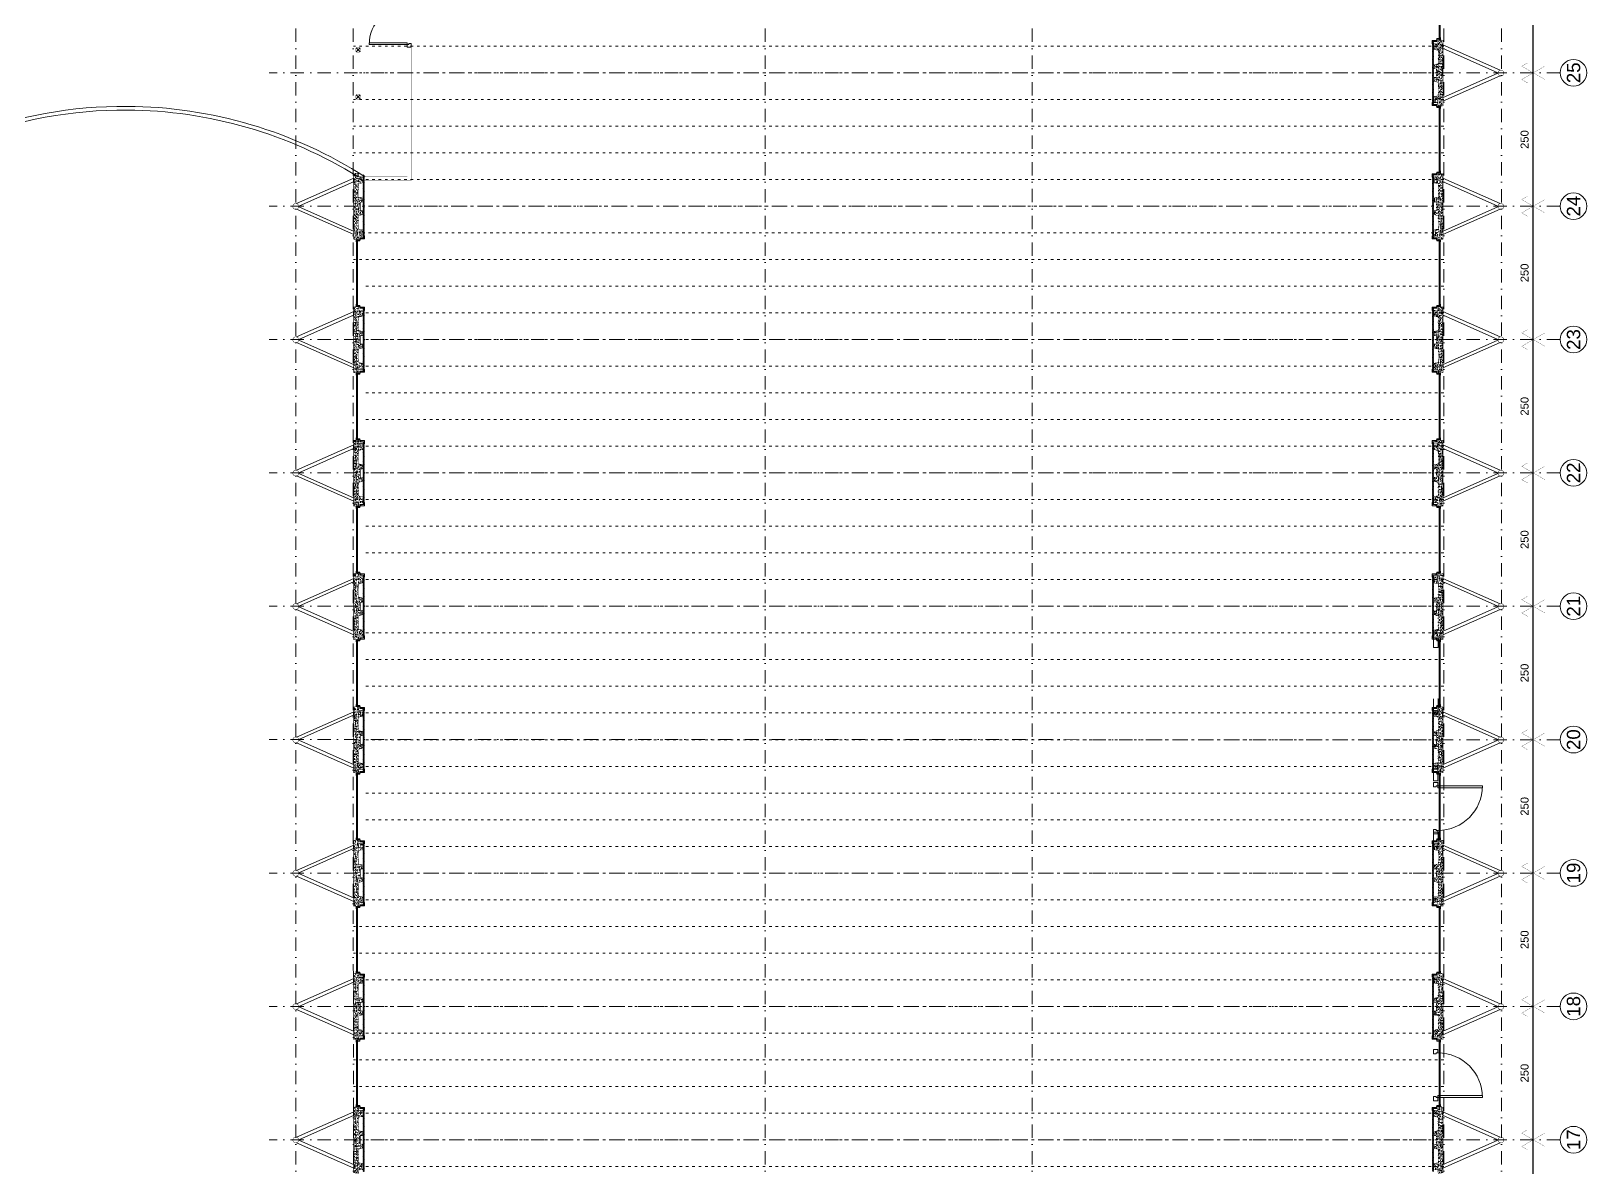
# Model space of a CAD drawing. Header units: millimetres. Extents: x 0 to 111176, y 95213 to 141729.
# Drawn here: x 55372 to 58288, y 128183 to 130314 of the extents above; entities that cross this region are included whole.
import ezdxf
from ezdxf.enums import TextEntityAlignment as Align

# ---------------------------------------------------------------- set-up
doc = ezdxf.new("R2010")
doc.units = ezdxf.units.MM
for name, pattern in [('ACAD_ISO03W100', [30, 12, -18]), ('CONTINU', [0]), ('TIRETPT2', [0.5, 0.25, -0.125, 0, -0.125])]:
    doc.linetypes.add(name, pattern=pattern)
doc.layers.get('Defpoints').update_dxf_attribs({"lineweight": 9})
doc.layers.add('CDP', color=7, linetype='Continuous', lineweight=9, true_color=0x364259)
doc.layers.add('STR_BOLLARD', color=7, linetype='Continuous', lineweight=9, true_color=0x1c1c1c)
for name, color, linetype, lineweight in [('MEN_Ext', 115, 'Continuous', 9), ('MEN_Ext_Murs-rideaux', 113, 'Continuous', 9), ('MEN_Int_PCF', 177, 'Continuous', 9), ('STR_BOLLARD_Axes', 252, 'Continuous', 9), ('STR_BOLLARD_projeté', 251, 'Continuous', 9)]:
    doc.layers.add(name, color=color, linetype=linetype, lineweight=lineweight)
doc.styles.add('Arial-15', font='arial.ttf', dxfattribs={"height": 15})
doc.styles.add('Arial-20', font='arial.ttf', dxfattribs={"height": 20})
doc.dimstyles.new('Cote-15', dxfattribs={"dimtxt": 15, "dimasz": 15, "dimexe": 1.25, "dimexo": 0.625, "dimgap": 7.5, "dimtad": 1, "dimdec": 0, "dimrnd": 0.025, "dimtxsty": 'Arial-15', "dimblk": 'ARCHTICK', "dimcen": 2.5, "dimse1": 1, "dimse2": 1, "dimazin": 0, "dimtfac": 1, "dimtmove": 1, "dimatfit": 3, "dimfxl": 1, "dimarcsym": 0})

# ---------------------------------------------------------------- blocks, each defined once
blk = doc.blocks.new('PO14A')
blk.add_lwpolyline([(-9.999999995525855, -78.43703521069969), (-9.99999999555996, -6.999999993421824), (-1.499999996087809, -6.999999993916362), (-1.499999995550638, 0), (-8.49999999555564, 3.922195901395753e-10), (-8.49999999555564, -3.99999999361782), (-6.999999990907213, -3.99999999361782), (-6.999999995832695, -78.49999999804496, -0.4142135623524235), (-78.4999999955545, -6.999999993916362, -0.4142135623524235), (-149.9999999952763, -78.49999999804496), (-150.0000000002018, -3.99999999361782), (-148.4999999955534, -3.99999999361782), (-148.4999999955534, 3.922195901395753e-10), (-155.4999999955584, 0), (-155.4999999950212, -6.999999993916362), (-146.999999995549, -6.999999993421824), (-146.9999999955832, -78.43703521069969)], format="xyb")
blk = doc.blocks.new('Fenetres Ext')
for points in [[(14.09999999846332, 3.400000005214679), (14.09999999846332, 4.400000005214679), (18.09999999846332, 4.400000005214679), (18.09999999846332, 3.400000005214679)], [(14.09999999846332, 1.400000005214679), (139.0999999735504, 1.400000005214679), (139.0999999735504, 3.400000005214679), (14.09999999846332, 3.400000005214679), (14.09999999846332, 1.400000005214679)], [(14.09999999846332, -2.599999994785321), (16.09999999846332, -2.599999994785321), (16.09999999846332, 1.400000005214679), (14.09999999846332, 1.400000005214679)], [(139.0999999735504, 3.400000005214679), (139.0999999735504, 4.400000005214679), (135.0999999735504, 4.400000005214679), (135.0999999735504, 3.400000005214679)], [(139.0999999735504, -2.599999994785321), (137.0999999735504, -2.599999994785321), (137.0999999735504, 1.400000005214679), (139.0999999735504, 1.400000005214679)], [(6.599999998463318, -10.59999999478532), (10.59999999846332, -10.59999999478532), (10.59999999846332, -3.599999994785321), (11.59999999846332, -3.599999994785321), (11.59999999846332, -4.585936534454959), (12.59999999972251, -4.585936534454959), (12.59999999846332, -11.59999999478532), (6.599999998463318, -11.59999999478532)], [(10.59999999846332, -3.599999994785321), (14.09999999846332, -3.599999994785321), (14.09999999846332, -2.599999994785321), (10.59999999846332, -2.599999994785321), (10.59999999846332, -3.599999994785321)], [(142.5999999735504, -3.599999994785321), (139.0999999735504, -3.599999994785321), (139.0999999735504, -2.599999994785321), (142.5999999735504, -2.599999994785321), (142.5999999735504, -3.599999994785321)], [(146.5999999735504, -10.59999999478532), (142.5999999735504, -10.59999999478532), (142.5999999735504, -3.599999994785321), (141.5999999735504, -3.599999994785321), (141.5999999735504, -4.585936534454959), (140.5999999722912, -4.585936534454959), (140.5999999735504, -11.59999999478532), (146.5999999735504, -11.59999999478532)]]:
    blk.add_lwpolyline(points, close=True)
blk.add_lwpolyline([(14.09999999846332, 2.400000005214679), (139.0999999735504, 2.400000005214679)])
blk = doc.blocks.new('panneau+contreventement')
at = {"lineweight": 5}
h = blk.add_hatch(dxfattribs=at)
h.set_pattern_fill('AR-CONC', color=252, scale=0.04, angle=360, style=0)
h.set_pattern_definition([(49.99999999999994, (6.955815479159355e-08, 17.59999999470892), (7.287386759840159, -0.6375634215561317), [0.7619999999999998, -8.381999999999998]), (354.9999999999999, (6.955815479159355e-08, 17.59999999470892), (-1.409736856998765, 7.642273809561408), [0.6096, -6.7056233668]), (100.4514446999998, (0.6072803495580956, 17.54686985470835), (5.877649883614139, 7.004710076487798), [0.6476003520000001, -7.123609784]), (46.18419999999995, (6.955815479159355e-08, 19.63199999470817), (10.8431616356852, -1.681693117309098), [1.143, -12.573]), (96.63555760999995, (0.9035960695582617, 19.49185999470865), (9.49616536206013, 9.89704498390885), [0.9714009256, -10.6854243264]), (351.18415117, (6.955815479159355e-08, 19.63199999470817), (9.496165362599092, 9.897044983421296), [0.9143986827999999, -10.0583892768]), (20.99999999999999, (1.016000069557776, 19.12399999471018), (6.064575650765295, -4.090607927483512), [0.7619999999999999, -8.382]), (326, (1.016000069557776, 19.12399999471018), (2.472081133905891, 7.367518644892768), [0.6096, -6.7056]), (71.45144499999996, (1.521381373558143, 18.78311599870722), (8.53665677114865, 3.2769107554362), [0.647600352, -7.123597503999998]), (37.49999999999993, (6.955815479159355e-08, 17.59999999470892), (0.1235441300236765, 3.382201554926124), [0, -6.624319999999999, 0, -6.8072, 0, -6.731]), (7.499999999999964, (6.955815479159355e-08, 17.59999999470892), (2.672786500412234, 4.007222992724778), [0, -3.88112, 0, -6.47192, 0, -2.5654]), (327.4999999999998, (-2.265679930442275, 17.59999999470892), (5.423623806674856, -0.2291497597069439), [0, -2.54, 0, -7.9248, 0, -10.5156]), (317.4999999999999, (-3.281679930441896, 17.59999999470892), (5.925167255440723, 1.017059641333315), [0, -3.302, 0, -5.26288, 0, -7.4676])])
h.paths.add_polyline_path([(8.000000000007276, 16.62599197128293), (8.000000000007276, 12.62599197128293), (-8, 12.62599197128293), (-8, 16.62599197128293), (-15.27348650529757, 16.62599197128293), (-17.5, 9), (-42.54545454565005, 9), (-44.5, 17.59999999831052), (-55.5, 17.59999999831052), (-55.5, 10), (-62.5, 9), (-61.5, 0), (61.5, 0), (62.5, 9), (55.5, 10), (55.5, 17.59999999831052), (44.5, 17.59999999831052), (42.5, 9), (17.50000000000728, 9), (15.72651349470971, 16.62599197128293)])
at = {"layer": 'CDP'}
h = blk.add_hatch(dxfattribs=at)
h.set_pattern_fill('ANSI31', color=256, scale=5)
h.set_pattern_definition([(45, (0, 0), (-0.4419417382415922, 0.4419417382415922), [])])
h.paths.add_polyline_path([(-59, 17.59999999831052), (-59, 19.3999999983098), (58.99999999767169, 19.3999999983098), (58.99999999767169, 17.59999999831052)])
at = {"linetype": 'Continuous', "lineweight": 5, "const_width": 0.8799999952316284}
blk.add_lwpolyline([(8.000000000007276, 16.62599197128293), (8.000000000007276, 12.62599197128293), (-8, 12.62599197128293), (-8, 16.62599197128293), (-15.27348650529757, 16.62599197128293), (-17.5, 9), (-42.54545454565005, 9), (-44.5, 17.59999999831052), (-55.5, 17.59999999831052), (-55.5, 10), (-62.5, 9), (-61.5, 0), (61.5, 0), (62.5, 9), (55.5, 10), (55.5, 17.59999999831052), (44.5, 17.59999999831052), (42.5, 9), (17.50000000000728, 9), (15.72651349470971, 16.62599197128293)], close=True, dxfattribs=at)
for points in [[(-5.29915068641867, -107.0272467950708), (-52.79727948180198, 0.03446815508141299)], [(-0.5113040249361802, -103.0238181007117), (-46.75775930929467, 1.216600178464432)], [(0.5113040249361802, -103.0238181007117), (46.75775930929467, 1.216600178464432)], [(5.29915068641867, -107.0272467950708), (52.79727948180198, 0.03446815508141299)], [(52.79745963354026, 0), (46.20254036645974, 0)]]:
    blk.add_lwpolyline(points)
at = {"const_width": 0.8}
blk.add_lwpolyline([(4.886542232529791, -105.9757763550551, 128.1178204295244), (4.962955946750299, -106.1295426030811, 0.007805315424875689)], format="xyb", close=True, dxfattribs=at)
at = {"layer": 'CDP', "const_width": 0.2}
blk.add_lwpolyline([(-59, 17.59999999831052), (-59, 19.3999999983098), (58.99999999767169, 19.3999999983098), (58.99999999767169, 17.59999999831052), (-59, 17.59999999831052)], close=True, dxfattribs=at)
blk = doc.blocks.new('Potelet')
at = {"lineweight": 0, "const_width": 0.5}
blk.add_lwpolyline([(-1.600976329688904, 4.736757835458326, 7.011262514145348), (1.19217006630147, 4.855793501891813, 0.1426276648438825)], format="xyb", close=True, dxfattribs=at)
at = {"ltscale": 5}
for points in [[(-3.535533905932737, -3.535533905932737), (3.535533905932738, 3.535533905932738)], [(-3.535533905932738, 3.535533905932738), (3.535533905932737, -3.535533905932737)]]:
    blk.add_lwpolyline(points, dxfattribs=at)
blk = doc.blocks.new('PO7C')
blk.add_lwpolyline([(0.8499999999974079, 7.993833010863), (0.8500000000008185, 0.6999999993420261), (5.343281372915953e-11, 0.6999999993914798), (0, 0), (0.7000000000005002, -3.922195901395753e-11), (0.7000000000005002, 0.3999999993617394), (0.5499999995356575, 0.3999999993617394), (0.5500000000381533, 7.99999999936324, -0.4142135623537333), (7.849999999555166, 0.6999999993630581), (7.849999999575061, 0.3999999993617394), (7.699999999110219, 0.3999999993617394), (7.699999999110219, -3.922195901395753e-11), (8.399999999110719, 0), (8.399999999056718, 0.6999999993914798), (7.849999999555166, 0.6999999993630581)], format="xyb")
blk = doc.blocks.new('Axe-construction')
at = {"const_width": 0.4}
for points in [[(-18.71420953128381, 10.80465391055782), (-12.47613968752262, 21.60930782111564), (12.47613968752262, -21.60930782111564)], [(18.71420953128381, 10.80465391055782), (12.47613968752262, 21.60930782111564), (-12.47613968752262, -21.60930782111564)]]:
    blk.add_lwpolyline(points, dxfattribs=at)
blk = doc.blocks.new('n°-axe')
at = {"layer": 'STR_BOLLARD_Axes', "linetype": 'CONTINU', "ltscale": 60}
blk.add_circle((0, -25), 25, dxfattribs=at)
at = {"layer": 'STR_BOLLARD_Axes', "style": 'Arial-20'}
blk.add_attdef('AXE', text='', height=25, dxfattribs=at).set_placement((0, -25), align=Align.MIDDLE_CENTER)
blk = doc.blocks.new('*D409')
at = {"layer": 'Defpoints', "color": 0, "transparency": 16777216}
for p in [(58187.91734233509, 130486.0798755855), (58187.91860433966, 130486.0798755708), (58187.91568286603, 130236.0798756309)]:
    blk.add_point(p, dxfattribs=at)
at = {"layer": 'STR_BOLLARD_Axes', "color": 0, "lineweight": -2, "transparency": 16777216}
blk.add_line((58187.91442086146, 130236.0798756456), (58187.91734233509, 130486.0798755855), dxfattribs=at)
at = {"layer": 'STR_BOLLARD_Axes', "color": 0, "lineweight": 5, "transparency": 16777216, "insert": (58171.69314818172, 130361.0799651132), "char_height": 15, "attachment_point": 5, "rotation": 89.99933044756288, "style": 'Arial-15'}
blk.add_mtext('250', dxfattribs=at)
blk = doc.blocks.new('_None')
blk = doc.blocks.new('*D410')
at = {"layer": 'Defpoints', "color": 0, "transparency": 16777216}
for p in [(58187.91219895683, 130236.0798756913), (58187.9134609614, 130236.0798756766), (58187.91053948776, 129986.0798757367)]:
    blk.add_point(p, dxfattribs=at)
at = {"layer": 'STR_BOLLARD_Axes', "color": 0, "lineweight": -2, "transparency": 16777216}
blk.add_line((58187.9092774832, 129986.0798757514), (58187.91219895683, 130236.0798756913), dxfattribs=at)
at = {"layer": 'STR_BOLLARD_Axes', "color": 0, "lineweight": 5, "transparency": 16777216, "insert": (58171.68800480344, 130111.079965219), "char_height": 15, "attachment_point": 5, "rotation": 89.99933044756288, "style": 'Arial-15'}
blk.add_mtext('250', dxfattribs=at)
blk = doc.blocks.new('*D411')
at = {"layer": 'Defpoints', "color": 0, "transparency": 16777216}
for p in [(58187.90705557871, 129986.0798757972), (58187.90831758315, 129986.0798757825), (58187.90539610953, 129736.0798758426)]:
    blk.add_point(p, dxfattribs=at)
at = {"layer": 'STR_BOLLARD_Axes', "color": 0, "lineweight": -2, "transparency": 16777216}
blk.add_line((58187.90413410508, 129736.0798758573), (58187.90705557871, 129986.0798757972), dxfattribs=at)
at = {"layer": 'STR_BOLLARD_Axes', "color": 0, "lineweight": 5, "transparency": 16777216, "insert": (58171.68286142517, 129861.0799653248), "char_height": 15, "attachment_point": 5, "rotation": 89.99933044756455, "style": 'Arial-15'}
blk.add_mtext('250', dxfattribs=at)
blk = doc.blocks.new('*D412')
at = {"layer": 'Defpoints', "color": 0, "transparency": 16777216}
for p in [(58187.9019122003, 129736.079875903), (58187.90317420486, 129736.0798758882), (58187.90025273123, 129486.0798759483)]:
    blk.add_point(p, dxfattribs=at)
at = {"layer": 'STR_BOLLARD_Axes', "color": 0, "lineweight": -2, "transparency": 16777216}
blk.add_line((58187.89899072667, 129486.0798759631), (58187.9019122003, 129736.079875903), dxfattribs=at)
at = {"layer": 'STR_BOLLARD_Axes', "color": 0, "lineweight": 5, "transparency": 16777216, "insert": (58171.67771804691, 129611.0799654306), "char_height": 15, "attachment_point": 5, "rotation": 89.99933044756288, "style": 'Arial-15'}
blk.add_mtext('250', dxfattribs=at)
blk = doc.blocks.new('*D413')
at = {"layer": 'Defpoints', "color": 0, "transparency": 16777216}
for p in [(58187.89676882204, 129486.0798760088), (58187.8980308266, 129486.0798759941), (58187.89510935296, 129236.0798760542)]:
    blk.add_point(p, dxfattribs=at)
at = {"layer": 'STR_BOLLARD_Axes', "color": 0, "lineweight": -2, "transparency": 16777216}
blk.add_line((58187.89384734841, 129236.0798760689), (58187.89676882204, 129486.0798760088), dxfattribs=at)
at = {"layer": 'STR_BOLLARD_Axes', "color": 0, "lineweight": 5, "transparency": 16777216, "insert": (58171.67257466865, 129361.0799655365), "char_height": 15, "attachment_point": 5, "rotation": 89.99933044756288, "style": 'Arial-15'}
blk.add_mtext('250', dxfattribs=at)
blk = doc.blocks.new('*D414')
at = {"layer": 'Defpoints', "color": 0, "transparency": 16777216}
for p in [(58187.89162544386, 129236.0798761147), (58187.89288744835, 129236.0798760999), (58187.88996597472, 128986.07987616)]:
    blk.add_point(p, dxfattribs=at)
at = {"layer": 'STR_BOLLARD_Axes', "color": 0, "lineweight": -2, "transparency": 16777216}
blk.add_line((58187.88870397023, 128986.0798761748), (58187.89162544386, 129236.0798761147), dxfattribs=at)
at = {"layer": 'STR_BOLLARD_Axes', "color": 0, "lineweight": 5, "transparency": 16777216, "insert": (58171.66743129041, 129111.0799656422), "char_height": 15, "attachment_point": 5, "rotation": 89.99933044756455, "style": 'Arial-15'}
blk.add_mtext('250', dxfattribs=at)
blk = doc.blocks.new('*D415')
at = {"layer": 'Defpoints', "color": 0, "transparency": 16777216}
for p in [(58187.88648206565, 128986.0798762205), (58187.88774407009, 128986.0798762057), (58187.88482259646, 128736.0798762659)]:
    blk.add_point(p, dxfattribs=at)
at = {"layer": 'STR_BOLLARD_Axes', "color": 0, "lineweight": -2, "transparency": 16777216}
blk.add_line((58187.88356059202, 128736.0798762806), (58187.88648206565, 128986.0798762205), dxfattribs=at)
at = {"layer": 'STR_BOLLARD_Axes', "color": 0, "lineweight": 5, "transparency": 16777216, "insert": (58171.66228791214, 128861.0799657481), "char_height": 15, "attachment_point": 5, "rotation": 89.99933044756455, "style": 'Arial-15'}
blk.add_mtext('250', dxfattribs=at)
blk = doc.blocks.new('*D416')
at = {"layer": 'Defpoints', "color": 0, "transparency": 16777216}
for p in [(58187.88133868739, 128736.0798763263), (58187.88260069182, 128736.0798763116), (58187.8796792182, 128486.0798763717)]:
    blk.add_point(p, dxfattribs=at)
at = {"layer": 'STR_BOLLARD_Axes', "color": 0, "lineweight": -2, "transparency": 16777216}
blk.add_line((58187.87841721376, 128486.0798763864), (58187.88133868739, 128736.0798763263), dxfattribs=at)
at = {"layer": 'STR_BOLLARD_Axes', "color": 0, "lineweight": 5, "transparency": 16777216, "insert": (58171.65714453388, 128611.0799658539), "char_height": 15, "attachment_point": 5, "rotation": 89.99933044756455, "style": 'Arial-15'}
blk.add_mtext('250', dxfattribs=at)
blk = doc.blocks.new('*D417')
at = {"layer": 'Defpoints', "color": 0, "transparency": 16777216}
for p in [(58187.87619530909, 128486.0798764321), (58187.87745731356, 128486.0798764174), (58187.87453583993, 128236.0798764775)]:
    blk.add_point(p, dxfattribs=at)
at = {"layer": 'STR_BOLLARD_Axes', "color": 0, "lineweight": -2, "transparency": 16777216}
blk.add_line((58187.87327383546, 128236.0798764922), (58187.87619530909, 128486.0798764321), dxfattribs=at)
at = {"layer": 'STR_BOLLARD_Axes', "color": 0, "lineweight": 5, "transparency": 16777216, "insert": (58171.65200115562, 128361.0799659597), "char_height": 15, "attachment_point": 5, "rotation": 89.99933044756455, "style": 'Arial-15'}
blk.add_mtext('250', dxfattribs=at)
blk = doc.blocks.new('*D418')
at = {"layer": 'Defpoints', "color": 0, "transparency": 16777216}
for p in [(58187.87105193086, 128236.0798765379), (58187.8723139353, 128236.0798765232), (58187.86939246167, 127986.0798765833)]:
    blk.add_point(p, dxfattribs=at)
at = {"layer": 'STR_BOLLARD_Axes', "color": 0, "lineweight": -2, "transparency": 16777216}
blk.add_line((58187.86813045723, 127986.079876598), (58187.87105193086, 128236.0798765379), dxfattribs=at)
at = {"layer": 'STR_BOLLARD_Axes', "color": 0, "lineweight": 5, "transparency": 16777216, "insert": (58171.64685777736, 128111.0799660655), "char_height": 15, "attachment_point": 5, "rotation": 89.99933044756455, "style": 'Arial-15'}
blk.add_mtext('250', dxfattribs=at)

msp = doc.modelspace()

# ---------------------------------------------------------------- linework, layer by layer
at = {"layer": 'CDP', "const_width": 0.5}
for points in [[(56077.34423088015, 130283.9563181606), (56077.34423088003, 130041.2866549996), (55984.67774535995, 130041.2866550034)], [(56084.34423043136, 130283.9563181566), (56084.34423043556, 130037.2866552483), (56084.34423043008, 130034.286655442), (55994.34423605783, 130034.2866554375)]]:
    msp.add_lwpolyline(points, dxfattribs=at)
at = {"layer": 'MEN_Ext_Murs-rideaux'}
for radius, start, end in [(835.5787983029661, 89.64811390568995, 110.7942120456271), (828.5787987482385, 89.64514106267139, 110.9781404285598), (835.5787983029668, 57.35355559793452, 89.64811390568995), (828.5787987482381, 58.11705011711112, 89.64514106267139)]:
    msp.add_arc((55547.03429430013, 129337.7164485102), radius, start, end, dxfattribs=at)
at = {"layer": 'STR_BOLLARD'}
for points in [[(58009.86342548107, 129180.6867089908), (58009.86342547933, 129158.686710374), (58001.06342602352, 129158.6867103747), (58001.06342602358, 129187.2867085767)], [(58001.06342602329, 129062.6867163958), (58001.06342602323, 129034.0867181889), (58009.86342548032, 129034.0867181889), (58009.86342547816, 129062.6867163964), (58009.06342551543, 129062.6867163964)], [(58001.0634260322, 128937.2867242624), (58001.06342602294, 128908.6867260599), (58009.06342551508, 128908.6867260592), (58009.0634255152, 128937.2867242623)], [(58009.86342547915, 128790.6867334604), (58009.86342547752, 128812.6867320816), (58001.06342602271, 128812.6867320809), (58001.06342603127, 128784.0867338745)]]:
    msp.add_lwpolyline(points, dxfattribs=at)
at = {"layer": 'STR_BOLLARD_Axes', "linetype": 'TIRETPT2', "ltscale": 100}
for points in [[(55868.33900496212, 124131.639262784), (55868.49484091406, 132376.5314460547)], [(55976.33900496211, 124131.6392156336), (55975.96148828963, 132376.5297849038)], [(56748.33900496211, 124131.639212663), (56748.33900496211, 132376.5297849038)], [(57248.33900496211, 124131.6567895777), (57248.33900496211, 132376.5297849038)], [(58020.34256361274, 124131.6392156336), (58020.33896407661, 132376.5297849038)], [(58128.34256361273, 124131.639262784), (58128.33896407663, 132376.5297849038)], [(58238.32580004244, 130236.0788385177), (55818.45392763003, 130236.1286237833)], [(58238.32065666417, 129986.0788386235), (55818.44878425176, 129986.1286238891)], [(58238.3155132859, 129736.0788387293), (55818.44364087349, 129736.1286239949)], [(58238.31036990764, 129486.0788388352), (55818.43849749523, 129486.1286241008)], [(58238.30522652937, 129236.078838941), (55818.43335411696, 129236.1286242066)], [(58238.3000831511, 128986.0788390468), (55818.4282107387, 128986.1286243124)], [(58238.29493977284, 128736.0788391526), (55818.42306736043, 128736.1286244182)], [(58238.28979639457, 128486.0788392584), (55818.41792398217, 128486.128624524)], [(58238.28465301631, 128236.0788393642), (55818.4127806039, 128236.1286246299)]]:
    msp.add_lwpolyline(points, dxfattribs=at)
at = {"layer": 'STR_BOLLARD_projeté', "color": 252, "linetype": 'ACAD_ISO03W100', "lineweight": 5, "ltscale": 0.4}
for points in [[(58020.34256361274, 130286.0870060277), (55976.34094967509, 130286.0870060277)], [(58020.34256361274, 130236.0870060277), (55976.34094967509, 130236.0870060277)], [(58020.34256361274, 130186.0870060277), (55976.34094967509, 130186.0870060277)], [(58020.34256361274, 130136.0870060277), (55976.34094967509, 130136.0870060277)], [(58020.34256361274, 130086.0870060277), (55976.34094967509, 130086.0870060277)], [(58020.34256361274, 130036.0870060277), (55976.34094967509, 130036.0870060277)], [(58001.43517039881, 129986.0870060277), (55976.34094967509, 129986.0870060277)], [(58001.43517039881, 129936.0870060277), (55976.34094967509, 129936.0870060277)], [(58020.34256361274, 129886.0870060277), (55976.34094967509, 129886.0870060277)], [(58020.34256361274, 129836.0870060277), (55994.44617635499, 129836.0870060277)], [(58020.34256361274, 129786.0870060277), (55994.44617635499, 129786.0870060277)], [(58020.34256361274, 129736.0870060277), (55994.44617635499, 129736.0870060277)], [(58020.34256361274, 129686.0870062992), (55994.44617635499, 129686.0870062992)], [(58020.34256361274, 129636.0870062992), (55994.44617635499, 129636.0870062992)], [(58020.34256361274, 129586.0870062992), (55994.44617635499, 129586.0870062992)], [(58020.34256361274, 129536.0870062992), (55994.44617635499, 129536.0870062992)], [(58020.34256361274, 129486.0870062992), (55994.44617635499, 129486.0870062992)], [(58020.34256361274, 129436.0870062992), (55994.44617635499, 129436.0870062992)], [(58020.34256361274, 129386.0870062992), (55994.44617635499, 129386.0870062992)], [(58020.34256361274, 129336.0870062992), (55994.44617635499, 129336.0870062992)], [(58020.34256361274, 129286.0870062992), (55994.44617635499, 129286.0870062992)], [(58020.34256361274, 129236.0870062992), (55994.44617635499, 129236.0870062992)], [(58020.34256361274, 129186.0870062992), (55994.44617635499, 129186.0870062992)], [(58020.34256361274, 129136.0870062992), (55994.44617635499, 129136.0870062992)], [(58020.34256361274, 129086.0870062992), (55994.44617635499, 129086.0870062992)], [(58020.34256361274, 129036.0870062992), (55994.44617635499, 129036.0870062992)], [(58020.34256361274, 128986.0870062992), (55994.44617635499, 128986.0870062992)], [(58020.34256361274, 128936.0870062992), (55994.44617635499, 128936.0870062992)], [(58020.34256361274, 128886.0870062992), (55994.44617635499, 128886.0870062992)], [(58020.34256361274, 128836.0870062992), (55994.44617635499, 128836.0870062992)], [(58020.34256361274, 128786.0870062992), (55994.44617635499, 128786.0870062992)], [(58020.34256361274, 128736.0870062992), (55994.44617635499, 128736.0870062992)], [(58020.34256361274, 128686.0870062992), (55994.44617635499, 128686.0870062992)], [(58020.34256361274, 128636.0870062254), (55976.34094967509, 128636.0870142036)], [(58020.34256361274, 128586.0870062254), (55976.34094967509, 128586.0870142036)], [(58020.34256361274, 128536.0870062992), (55994.44617635499, 128536.0870062992)], [(58020.34256361274, 128486.0870062992), (55976.34090601731, 128486.0870062992)], [(58020.34256361274, 128436.0870062992), (55976.34088418842, 128436.0870062992)], [(58020.34256361274, 128386.0870062992), (55976.34086235953, 128386.0870062992)], [(58020.34256361274, 128336.0870062992), (55976.34084053064, 128336.0870062992)], [(58020.34256361274, 128286.0870062992), (55976.34081870175, 128286.0870062992)], [(58020.34256361274, 128236.0870062992), (55976.34079687286, 128236.0870062992)], [(58020.34256361274, 128186.0870062992), (55976.34077504397, 128186.0870062992)]]:
    msp.add_lwpolyline(points, dxfattribs=at)

# ---------------------------------------------------------------- block references
at = {"layer": 'MEN_Ext', "rotation": 270}
for p in [(58009.86342548346, 130437.2866301485), (58009.86342548276, 130187.2866458341), (58009.86342548789, 129937.2866615197), (58009.86342548125, 129687.2866772054), (58009.86342548055, 129437.286692891), (58009.8634254816, 129187.2867399012), (58009.86342548346, 128937.286739923), (58009.8634254823, 128687.2867399479), (58009.8634254816, 128437.2867556336)]:
    msp.add_blockref('Fenetres Ext', p, dxfattribs=at)
at = {"layer": 'MEN_Ext', "xscale": -1, "rotation": 90}
for p in [(55985.54423603711, 129937.2866615197), (55985.54423604374, 129687.2866772054), (55985.54423604444, 129437.286692891), (55985.5442360434, 129187.2867399012), (55985.54423604153, 128937.286739923), (55985.5442360427, 128687.2867399479), (55985.5442360434, 128437.2867556336)]:
    msp.add_blockref('Fenetres Ext', p, dxfattribs=at)
at = {"layer": 'MEN_Ext', "xscale": 11.42857142961329, "yscale": 11.42857142961329, "zscale": 11.42857142961329, "rotation": 270}
msp.add_blockref('PO7C', (58001.06342602196, 128905.6552980897), dxfattribs=at)
at = {"layer": 'MEN_Ext', "extrusion": (0, 0, -1), "xscale": 11.42857142877023, "yscale": 11.42857142877023, "zscale": 11.42857142877023, "rotation": 90}
msp.add_blockref('PO7C', (-58001.06342547731, 128309.2820062568), dxfattribs=at)
at = {"layer": 'MEN_Int_PCF', "rotation": 269.9999999998666}
msp.add_blockref('PO14A', (56084.34423042915, 130282.4563182601), dxfattribs=at)
at = {"layer": 'STR_BOLLARD'}
for name, p, rotation in [('panneau+contreventement', (58018.66342546733, 130235.6870060304), 90), ('Potelet', (55985.27459282847, 130279.1828795179), 180), ('Potelet', (55985.2745928315, 130191.1828795252), 180), ('panneau+contreventement', (58018.66342546616, 129985.6870060553), 90), ('panneau+contreventement', (58018.663425465, 129735.6870060802), 90), ('panneau+contreventement', (58018.66342546581, 129485.6870061074), 90), ('panneau+contreventement', (58018.66342546453, 129235.6870061323), 90), ('panneau+contreventement', (58018.66342546348, 128985.6870061572), 90), ('panneau+contreventement', (58018.66342546535, 128735.687006179), 90), ('panneau+contreventement', (58018.66342546418, 128485.6870062039), 90), ('panneau+contreventement', (58018.66342546488, 128235.687006231), 90)]:
    msp.add_blockref(name, p, dxfattribs=dict(at, rotation=rotation))
at = {"layer": 'STR_BOLLARD', "xscale": -1, "rotation": 270}
for p in [(55976.74423605617, 129985.6870060553), (55976.744236055, 129735.6870060803), (55976.74423605396, 129485.6870061052), (55976.74423605279, 129235.6870061301), (55976.74423605163, 128985.687006155), (55976.74423605058, 128735.6870061799), (55976.74423604942, 128485.6870062048), (55976.74423605012, 128235.687006232)]:
    msp.add_blockref('panneau+contreventement', p, dxfattribs=at)
at = {"layer": 'STR_BOLLARD_Axes', "linetype": 'CONTINU', "ltscale": 60, "rotation": 90.11937587662973}
for p in [(58187.91442086153, 130236.0798756457), (58187.90927748327, 129986.0798757515), (58187.904134105, 129736.0798758573), (58187.89899072673, 129486.0798759631), (58187.89384734847, 129236.0798760689), (58187.8887039702, 128986.0798761747), (58187.88356059193, 128736.0798762806), (58187.87841721367, 128486.0798763864), (58187.8732738354, 128236.0798764922)]:
    msp.add_blockref('Axe-construction', p, dxfattribs=at)
at = {"layer": 'STR_BOLLARD_Axes', "rotation": 90.11948235443874}
for p, values in [((58238.32574568863, 130236.1314868298), {'AXE': '25'}), ((58238.32060231037, 129986.1314869356), {'AXE': '24'}), ((58238.31545893211, 129736.1314870414), {'AXE': '23'}), ((58238.31031555384, 129486.1314871473), {'AXE': '22'}), ((58238.30517217558, 129236.1314872531), {'AXE': '21'}), ((58238.30002879731, 128986.1314873589), {'AXE': '20'}), ((58238.29488541905, 128736.1314874647), {'AXE': '19'}), ((58238.28974204078, 128486.1314875705), {'AXE': '18'}), ((58238.28459866251, 128236.1314876764), {'AXE': '17'})]:
    msp.add_blockref('n°-axe', p, dxfattribs=at).add_auto_attribs(values)

# ---------------------------------------------------------------- dimensions: what is measured, and where the dimension line sits
at = {"layer": 'STR_BOLLARD_Axes', "lineweight": 5}
for base, p1, p2, angle, picture, middle in [((58187.91734233509, 130486.0798755855), (58187.91568286604, 130236.0798756309), (58187.91860433968, 130486.0798755708), 89.99933044756288, '*D409', (58179.35174299702, 130361.0798756157)), ((58187.91219895683, 130236.0798756913), (58187.91053948778, 129986.0798757367), (58187.91346096141, 130236.0798756766), 89.99933044756288, '*D410', (58179.34659961874, 130111.0798757215)), ((58187.90705557871, 129986.0798757972), (58187.90539610951, 129736.0798758426), (58187.90831758314, 129986.0798757824), 89.99933044756455, '*D411', (58179.34145624048, 129861.0798758273)), ((58187.9019122003, 129736.079875903), (58187.90025273124, 129486.0798759484), (58187.90317420488, 129736.0798758883), 89.99933044756122, '*D412', (58179.33631286221, 129611.0798759331)), ((58187.89676882204, 129486.0798760088), (58187.89510935298, 129236.0798760542), (58187.89803082661, 129486.0798759941), 89.99933044756455, '*D413', (58179.33116948395, 129361.0798760389)), ((58187.89162544386, 129236.0798761147), (58187.88996597471, 128986.07987616), (58187.89288744834, 129236.0798760999), 89.99933044756455, '*D414', (58179.32602610571, 129111.0798761447)), ((58187.88648206565, 128986.0798762205), (58187.88482259645, 128736.0798762658), (58187.88774407007, 128986.0798762057), 89.99933044756621, '*D415', (58179.32088272744, 128861.0798762505)), ((58187.88133868739, 128736.0798763263), (58187.87967921818, 128486.0798763716), (58187.88260069181, 128736.0798763115), 89.99933044756455, '*D416', (58179.31573934918, 128611.0798763564)), ((58187.87619530909, 128486.0798764321), (58187.87453583992, 128236.0798764775), (58187.87745731355, 128486.0798764174), 89.99933044756288, '*D417', (58179.31059597092, 128361.0798764621)), ((58187.87105193086, 128236.0798765379), (58187.86939246165, 127986.0798765833), (58187.87231393528, 128236.0798765232), 89.99933044756455, '*D418', (58179.30545259266, 128111.079876568))]:
    dim = msp.add_linear_dim(base=base, p1=p1, p2=p2, angle=angle, dimstyle='Cote-15', override={"dimgap": 0, "dimblk1": 'None', "dimblk2": 'None', "dimsah": 1}, dxfattribs=at)
    dim.commit()
    dim.dimension.update_dxf_attribs({"geometry": picture, "text_midpoint": middle, "dimtype": 161})

doc.saveas('drawing.dxf')
